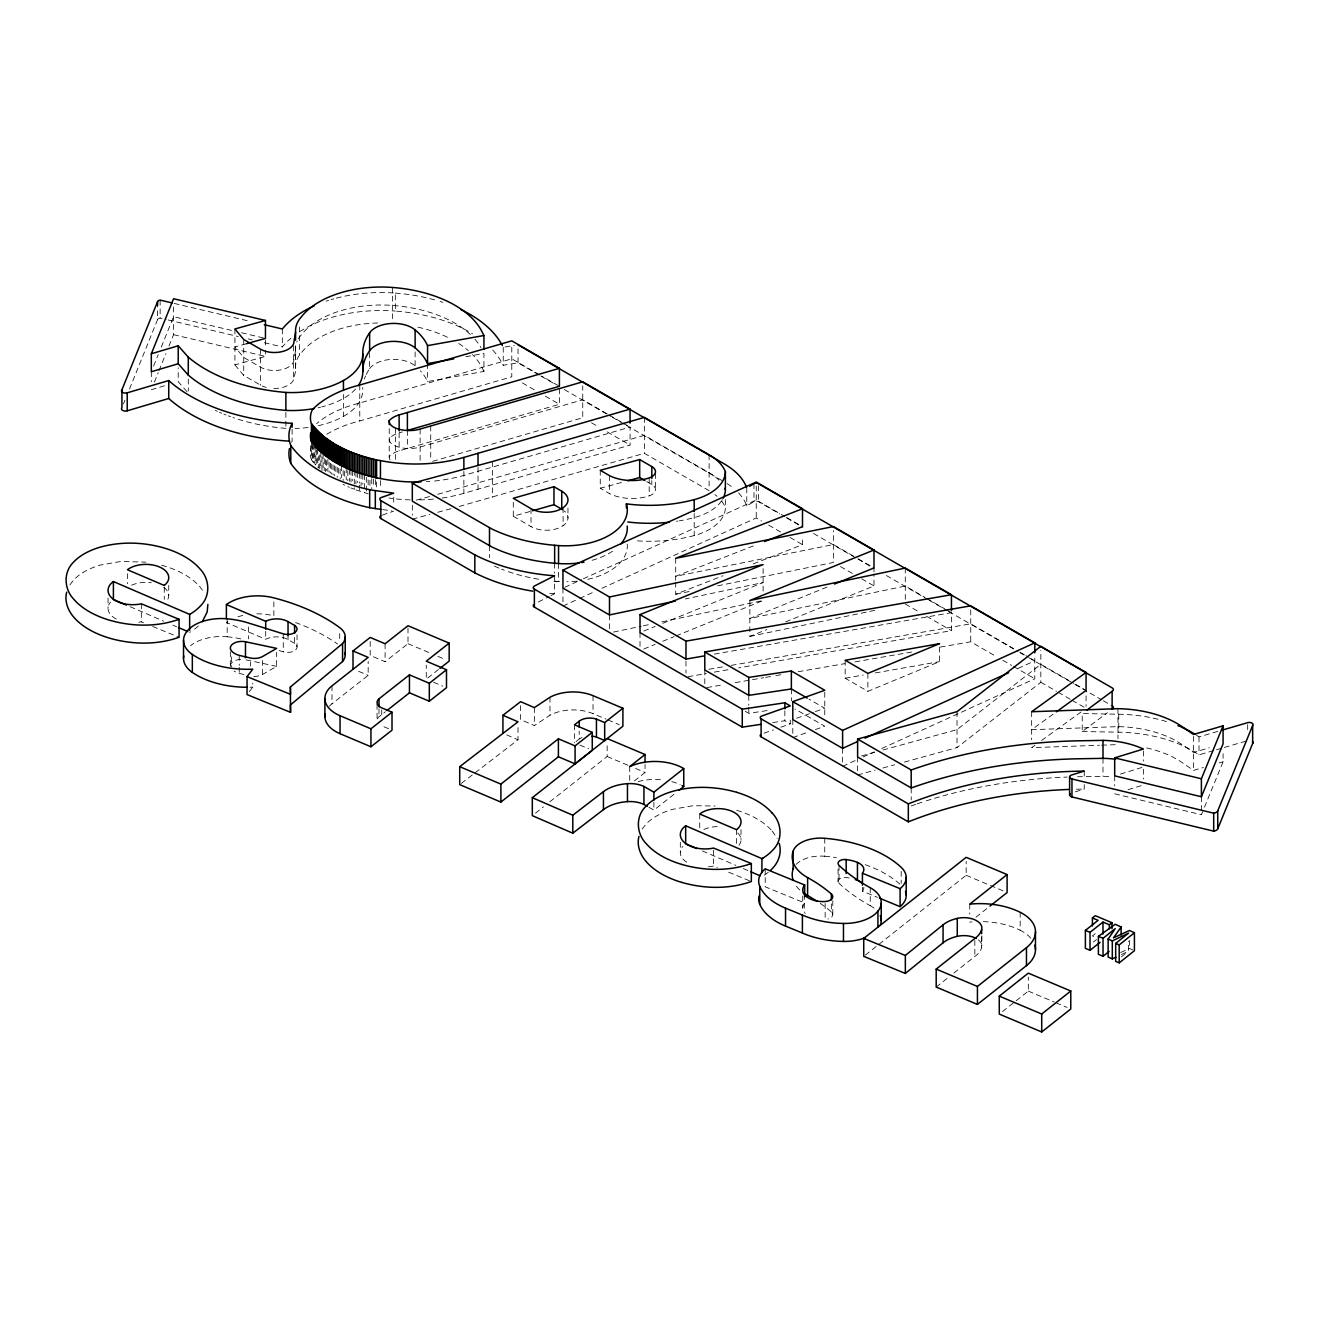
<?xml version="1.0" encoding="UTF-8"?>
<svg xmlns="http://www.w3.org/2000/svg" width="1319" height="1319" viewBox="0 0 1319 1319"><rect width="100%" height="100%" fill="white"/><g stroke="black" fill="none" stroke-linecap="round" stroke-linejoin="round"><path stroke-width="0.75" stroke-dasharray="5 3.75" d="M273.775 388.445A19.686 11.36 0 0 0 293.593 379.773L295.588 371.315L295.571 346.172M123.442 403.993L124.959 400.251M129.509 388.99L157.588 319.561L157.588 305.579M153.631 366.039L158.231 354.646M161.297 347.062L173.564 316.708L231.484 330.393M154.389 382.114L158.231 372.618M158.989 370.721L165.897 353.64M168.964 346.056L173.564 334.663L173.564 306.717M1114.687 793.791L1201.395 814.713L1203.719 809.042M1204.494 807.162L1223.076 761.755L1223.076 753.776M69.891 584.878L73.353 580.344A61.581 35.547 0 0 1 100.178 565.109L120.754 561.465L145.865 562.141M642.172 829.123L645.634 824.589A61.581 35.547 0 0 1 672.459 809.355L693.036 805.711L715.195 806.024M249.324 691.601L252.753 687.15L252.753 683.16M295.571 368.133A53.832 31.079 0 0 1 299.594 354.91L302.859 350.986A87.45 50.485 0 0 1 381.026 322.957M1121.397 956.819L1127.135 952.252M865.33 955.088L966.168 875.305L966.168 861.323M975.978 917.183L986.876 908.56M936.193 987.057L947.471 978.137M953.901 973.026L974.84 956.473A32.794 18.928 0 0 0 981.633 947.636L981.633 933.671M1095.265 933.654L1092.412 935.913L1096.204 937.512M1002.506 1011.541L1028.325 991.113L1028.325 977.132M1093.336 942.079L1096.518 939.557M535.498 813.147L543.461 806.849M549.825 801.82L607.152 756.496L607.152 742.531M634.324 780.947L645.04 772.472L645.04 764.492M648.915 807.277L653.894 810.146L675.905 792.768M370.194 641.43L370.194 655.411L385.099 661.726L408 643.688L408 625.717M329.404 706.176A37.097 21.417 0 0 1 331.992 703.818L368.166 675.344L368.166 661.363M438.485 669.524L426.268 679.153L426.268 665.172M377.053 704.395L377.053 720.355A11.442 6.595 0 0 1 378.998 716.794L385.412 711.749M576.073 741.591L579.206 739.135L579.206 731.138M904.389 762.102L957.017 747.593L1040.823 682.253L1040.823 650.3M461.337 783.404L518.021 739.778L518.021 725.813M1166.507 721.592A108.719 62.768 0 0 0 1118.759 714.222L1082.239 713.563L1082.239 731.517L1107.416 712.738M1053.09 714.222L1031.656 729.687L1117.968 726.637A87.252 50.369 0 0 1 1181.445 744.147L1193.53 752.44L1209.292 747.824M1034.953 745.284L1031.656 747.659L1099.469 745.268M1041.548 740.52L1081.118 711.947M520.626 705.665L520.626 719.63L534.36 725.582L549.974 715.244A33.7 19.455 0 0 1 593.022 713.645L606.097 719.135M253.792 676.4A11.624 6.71 0 0 0 262.629 674.438L276.644 666.359L276.644 652.377M738.591 492.96A82.405 47.583 0 0 1 746.768 505.869L753.99 501.698A3.199 1.847 0 0 1 758.392 501.616L779.727 513.948M189.639 632.362L190.645 631.785M538.35 601.992L549.166 596.501M550.963 595.578L554.574 593.748L554.639 575.216M1121.348 954.56L1128.569 951.098L1128.569 941.123M1120.622 952.532L1129.526 948.46L1132.79 949.96M564.812 587.235L581.531 579.602M583.394 578.761L756.249 499.983L784.706 516.421M562.949 606.048L577.821 599.271M579.668 598.414L594.539 591.637M601.975 588.258L756.249 517.955L761.591 521.038M1018.004 668.453L1034.805 660.803L1025.902 655.675M842.61 766.323L855.685 760.371M863.137 756.974L874.332 751.879M881.801 748.483L1034.805 678.774L1034.805 654.818M845.182 660.258L845.182 678.23L867.886 691.337L939.474 661.643L939.474 643.672M826.98 587.087L749.868 618.446L905.279 586.032L924.817 597.309M749.868 600.491L749.868 636.418L766.784 629.542M785.596 621.892L873.986 585.933L873.986 573.963M643.804 631.026L655.164 626.41M662.748 623.343L763.107 582.553L685.303 598.958M643.804 648.997L655.164 644.381M662.748 641.298L674.108 636.681M676.004 635.923L763.107 600.524L659.368 622.403M753.281 545.934L675.707 576.288L833.394 544.533L856.344 557.772M675.707 582.273L675.707 594.259L723.01 575.743M753.281 563.905L802.496 544.648L802.496 536.668M796.561 718.261L813.493 712.26M815.373 711.584L824.771 708.254L808.959 699.119M764.031 733.183L773.412 729.869M780.914 727.198L790.279 723.884L790.279 719.894M792.801 737.568L807.855 732.226M815.373 729.555L824.771 726.225L794.879 708.962M382.312 515.119L393.705 511.145M911.198 805.925L915.666 804.359M1120.425 774.072L1143.375 767.015L1143.375 779.001M1075.364 791.796L1084.251 789.075L1084.251 781.079M1128.075 789.685L1143.375 784.986M151.322 389.699L166.689 385.148M1196.498 735.227A108.719 62.768 0 0 1 1199.004 736.909L1218.476 731.204M1082.239 731.517L1118.759 732.193A108.719 62.768 0 0 1 1199.004 754.88L1214.568 750.313M1216.514 749.753L1222.367 748.038M1224.312 747.461L1247.675 740.635M1146.59 747.939A87.252 50.369 0 0 1 1181.445 762.118L1193.53 770.395L1203.39 767.526M1219.135 762.91L1223.076 761.755M326.716 434.297A99.024 57.179 0 0 1 359.774 420.959L511.788 376.789L511.788 344.836M607.268 413.935L582.751 399.772L420.118 447.042A24.138 13.932 0 0 1 395.519 446.053A14.657 8.458 0 0 1 389.237 438.584A22.291 12.877 0 0 1 399.129 432.879L402.427 431.923M390.078 459.935A14.657 8.458 0 0 1 389.237 456.555A22.291 12.877 0 0 1 399.129 450.851L559.404 404.273L559.404 386.302L541.763 376.129M432.698 461.353L582.751 417.744L582.751 385.808M442.129 498.038A107.152 61.861 0 0 0 463.876 493.339L630.053 445.064L630.053 427.092L463.876 475.384A107.152 61.861 0 0 1 433.374 481.138M459.16 506.48L644.364 453.324L709.111 490.701M513.289 502.259L513.289 516.24L530.716 511.294M246.373 343.731L234.93 346.93L243.735 357.449L260.535 367.16A19.686 11.36 0 0 0 279.776 370.062A19.686 11.36 0 0 0 293.593 361.802L295.571 350.178A53.832 31.079 0 0 1 295.703 346.221M234.93 328.959L234.93 364.901L265.449 356.394L265.449 350.392M861.505 755.935L875.156 752.176M882.939 750.033L957.017 729.638L1040.823 664.281L1073.88 683.374M857.614 774.978L875.156 770.148M882.939 768.004L894.645 764.773M416.227 500.148L429.879 496.455M437.694 494.328L644.364 435.352L709.111 472.73A60.954 35.184 0 0 1 718.954 480.165M412.319 519.175L429.879 514.41M437.694 512.3L451.362 508.606M600.26 470.289L600.26 488.261L621.941 482.375M613.483 632.081L641.413 626.179M643.408 625.767L651.388 624.085M749.868 636.418L875.387 610.235M675.707 594.259L689.672 591.44M717.618 585.817L833.394 562.488L833.394 530.551M465.805 356.74L483.925 353.492L483.925 371.447L427.554 381.554A86.032 49.677 0 0 0 420.316 370.787M714.354 654.142L951.444 612.676L951.444 630.647L738.673 667.859M688.007 676.729L706.259 673.531M714.354 672.113L730.561 669.277M845.182 678.23L863.236 675.048M875.272 672.937L939.474 661.643M708.864 669.261L723.076 666.804M731.188 665.386L970.735 623.821L1013.454 648.486M706.836 687.595L723.076 684.775M735.244 682.648L763.668 677.719M765.696 677.372L773.824 675.955M775.852 675.608L783.964 674.207M798.176 671.734L844.869 663.638M855.025 661.874L911.858 651.998M940.282 647.068L970.735 641.792L995.647 656.17M505.078 346.996L514.344 345.463M492.745 350.063A129.361 74.688 0 0 1 503.231 365.281L518.037 362.824L539.389 375.14M745.251 711.304L748.78 713.332L769.059 710.281M772.687 722.581L784.854 720.751L790.279 723.884M1101.53 745.186L1117.968 744.608M1077.475 776.759L1102.997 776.297A67.681 39.075 0 0 1 1112.082 776.825M559.536 581.597L554.639 581.201M382.675 509.596L391.875 510.882M276.644 666.359L245.482 659.731A11.442 6.611 0 0 0 244.411 659.549M174.174 303.419L250.297 321.407M241.476 332.751L265.449 338.422L265.449 348.397M157.588 319.561A3.446 1.978 0 0 1 160.143 318.077L166.161 319.495M168.156 319.973L238.277 336.543M248.285 338.901L252.292 339.857M264.311 342.693L282.348 346.963A108.966 62.9 0 0 1 290.807 338.291M173.564 334.663L265.449 356.394M243.916 674.553L239.234 673.333A16.619 9.596 0 0 1 234.024 671.074M161.709 565.274L164.479 566.049A81.316 46.94 0 0 1 199.861 586.757L203.489 591.637M355.949 489.91L368.133 493.801M294.582 637.374L294.582 643.359A9.381 5.408 0 0 1 295.093 650.333A9.381 5.408 0 0 1 283.272 651.8L278.903 650.465M351.002 487.981L354.283 489.283L354.283 471.312M862.428 887.192L862.428 891.182L877.498 897.365M138.775 622.238A24.748 14.295 0 0 0 141.331 621.793L145.09 623.343M152.641 626.426L179.071 637.275M708.418 866.781A24.748 14.295 0 0 0 713.595 866.039L717.371 867.589M728.698 872.222L749.456 880.746M607.96 719.927L619.155 724.642M966.168 875.305L988.492 884.703M990.355 885.494L1003.38 890.968M1028.325 991.113L1054.161 1001.995M1056.008 1002.77L1067.087 1007.436M408 643.688L430.456 653.202M437.941 656.367L445.426 659.533M433.621 682.269L442.821 686.16M607.152 756.496L627.992 765.284M635.577 768.482L645.04 772.472M579.849 745.07L588.719 748.829M358.702 671.338L368.166 675.344M388.577 728.715L381.719 725.813A11.442 6.595 0 0 1 381.142 725.549M294.582 643.359L288.037 639.6A16.224 9.365 0 0 0 265.696 639.27L226.39 622.519A39.85 23.017 0 0 1 227.808 621.546M702.417 850.953L735.887 865.379M743.322 868.594L748.895 871.002M130.136 606.707L163.605 621.134M172.904 625.14L176.631 626.756M347.804 486.629L349.387 487.321M506.694 734.881L518.021 739.778M343.154 484.469L344.671 485.211M540.015 375.107L511.788 358.817L359.774 402.987A99.024 57.179 0 0 0 316.593 423.646M609.032 414.957L621.298 422.031M623.046 423.053L630.053 427.092M786.487 517.444L802.496 526.677M858.108 558.794L873.986 567.961L873.986 571.951M926.581 598.331L944.338 608.587M946.119 609.609L951.444 612.676M1020.56 652.592L1024.121 654.636M1075.628 684.38L1086.065 690.398L1086.065 706.374M541.169 376.179L555.398 384.39M564.285 389.517L610.532 416.227M612.313 417.249L624.761 424.438M626.541 425.46L724.378 481.946M786.849 518.054L802.842 527.287M813.51 533.453L856.196 558.085M857.96 559.108L873.969 568.357M886.417 575.546L927.306 599.156M929.087 600.178L946.877 610.45M948.658 611.472L1018.004 651.504M1019.785 652.526L1026.891 656.631M1028.672 657.67L1073.122 683.324M1074.903 684.363L1101.563 699.762M1103.343 700.785L1112.247 705.912M522.373 382.889L536.487 391.034M545.291 396.129L559.404 404.273M591.506 422.805L598.513 426.845M607.268 431.907L630.053 445.064M768.697 525.143L781.145 532.332M790.048 537.46L802.496 544.648M840.45 566.576L852.816 573.699M861.637 578.794L873.986 585.933M905.279 604.003L919.491 612.197M926.581 616.303L951.444 630.647M1002.77 660.275L1011.673 665.419M1013.454 666.441L1034.805 678.774M1040.823 682.253L1056.486 691.288M1058.217 692.294L1070.401 699.334M1072.133 700.34L1084.317 707.363M646.623 481.55L651.817 484.551A12.465 7.189 0 0 1 649.195 495.878A34.393 19.851 0 0 1 609.609 493.652L600.26 488.261M234.93 364.901L243.735 375.42L260.535 385.132A19.686 11.36 0 0 0 266.207 387.407M513.289 516.24L531.013 526.644A21.813 12.596 0 0 0 563.098 525.671A21.252 12.267 0 0 0 564.252 510.915M317.731 466.942L318.736 467.932L318.736 455.945M187.034 391.644L178.213 381.735L178.213 367.754M311.416 441.733L311.465 459.77L313.971 462.887L313.971 446.927M772.143 831.003L777.188 838.406M483.925 371.447L481.765 367.111A107.845 62.257 0 0 0 472.482 354.564M311.399 459.671L311.235 459.177A53.354 30.799 0 0 1 311.713 447.092M1247.675 724.659L1247.675 732.639M1201.395 796.758L1201.395 814.713M1199.004 736.909L1199.004 754.88M1193.53 736.464L1193.53 770.395M1143.375 751.039L1143.375 761.03M1129.526 940.463L1129.526 948.46M1118.759 714.222L1118.759 732.193M1117.968 708.682L1117.968 738.624M1114.687 775.836L1114.687 785.811M1102.997 758.343L1102.997 776.297M1084.251 771.104L1084.251 779.084M1031.656 711.732L1031.656 739.679M1020.181 912.286L1020.181 930.258A44.549 25.72 0 0 1 1030.799 938.188M981.864 935.847L981.864 945.822M974.84 940.496L974.84 956.473M970.735 609.84L970.735 641.792M969.745 904.142L969.745 914.116M957.017 711.666L957.017 747.593M911.198 787.954L911.198 799.924M905.279 568.06L905.279 600.013M901.19 871.331L901.19 883.318M870.243 887.72L870.243 905.675A35.432 20.461 0 0 1 875.025 908.906M867.886 673.382L867.886 691.337M857.614 757.007L857.614 770.988M842.61 748.351L842.61 764.328M839.032 865.363L839.032 883.334A189.59 109.461 0 0 0 870.243 905.675M838.06 869.205L838.06 881.174M832.784 900.712L832.784 914.694M831.349 903.927L831.349 911.907A8.475 4.897 0 0 1 827.936 919.046M825.15 903.531L825.15 917.496M824.771 692.277L824.771 716.233M824.738 838.274L824.738 856.245A27.996 16.174 0 0 0 796.165 864.341M804.31 894.414L804.31 912.385M802.727 896.079L802.727 908.066M792.801 719.597L792.801 733.578M791.367 688.963L791.367 700.95M784.854 710.76L784.854 720.751M765.218 868.825L765.218 886.797L804.672 902.987A19.703 11.376 0 0 0 803.815 911.627M763.107 568.588L763.107 592.544M758.392 485.656L758.392 501.616M756.249 486.019L756.249 517.955M753.99 483.727L753.99 501.698M748.78 695.36L748.78 705.335M748.78 707.347L748.78 713.332M746.768 487.898L746.768 505.869M741.014 829.585L741.014 839.56M736.546 829.684L736.546 843.665M725.384 499.588L725.384 507.568A53.865 31.095 0 0 1 694.206 535.563A106.081 61.251 0 0 1 636.352 540.79M713.595 850.063L713.595 866.039M709.111 454.775L709.111 488.706M704.791 669.97L704.791 683.951M699.729 813.988L699.729 829.964M694.206 513.602L694.206 535.563M685.979 661.116L685.979 673.086M680.324 842.313L680.324 852.305M675.707 558.316L675.707 580.278M655.461 473.521L655.461 489.497M653.894 802.166L653.894 810.146M651.817 480.561L651.817 484.551M649.195 477.923L649.195 495.878M644.364 417.381L644.364 453.324M640.012 632.576L640.012 646.541M629.724 766.619L629.724 780.584M609.609 475.681L609.609 493.652M609.493 614.951L609.493 628.916M593.022 695.674L593.022 713.645M574.523 724.84L574.523 742.811M567.961 508.046L567.961 518.037M563.098 507.7L563.098 525.671M562.949 588.076L562.949 602.058M558.547 563.559L558.547 581.531L554.161 581.168A127.02 73.336 0 0 1 551.045 580.871M554.639 563.246L554.639 573.221M549.974 697.273L549.974 715.244M534.36 707.611L534.36 725.582M531.013 508.672L531.013 526.644M518.037 348.843L518.037 362.824M503.231 347.309L503.231 365.281M492.35 461.568L492.35 497.494M489.497 545.769L489.497 557.739M478.022 467.272L478.022 489.234M463.876 471.378L463.876 493.339M430.719 425.988L430.719 459.919M427.554 363.599L427.554 381.554M420.118 429.071L420.118 461.007M415.122 351.86L415.122 365.841A86.032 49.677 0 0 1 415.485 366.138M412.319 505.193L412.319 515.185M407.39 430.472L407.39 448.444M399.129 432.879L399.129 450.851M395.519 428.081L395.519 460.018M336.361 298.127A108.966 62.9 0 0 1 395.321 293.098L395.321 311.07A129.361 74.688 0 0 1 472.548 333.822M393.705 497.164L393.705 505.161M392.534 287.46L392.534 321.391M389.237 428.609L389.204 457.099M385.099 643.754L385.099 661.726M381.719 709.836L381.719 715.821M380.449 480.528L380.449 488.525M378.998 708.814L378.998 716.794M376.591 481.93L376.591 487.931M375.42 479.671L375.42 487.667M373.574 479.242L373.574 487.222M371.744 478.797L371.744 488.772M369.93 480.314L369.93 486.315M369.633 352.75L369.633 368.71A93.962 54.244 0 0 0 365.94 375.074M368.133 479.836L368.133 485.821M366.336 477.33L366.336 493.306M364.572 474.807L364.572 492.778M362.807 474.279L362.807 484.254M361.076 473.719L361.076 485.689M359.774 385.016L359.774 420.959M359.345 473.142L359.345 483.117M359.345 485.112L359.345 491.113M357.647 472.548L357.647 482.54M355.949 471.938L355.949 483.925M352.635 470.685L352.635 480.66M351.002 470.026L351.002 481.996M349.387 469.35L349.387 481.32M347.804 470.652L347.804 480.644M346.221 467.948L346.221 479.935M344.671 471.229L344.671 479.209M343.451 394.463L343.451 416.425A74.161 42.818 0 0 1 318.126 425.724M343.154 470.487L343.154 480.479M341.637 465.755L341.637 477.725M340.154 468.97L340.154 478.962M339.708 633.615L339.708 641.595M338.686 468.196L338.686 476.192M337.252 467.404L337.252 477.396M335.834 466.596L335.834 474.576M334.449 465.772L334.449 475.763M333.08 464.947L333.08 474.922M331.992 685.847L331.992 703.818M331.745 464.09L331.745 474.082M330.426 463.233L330.426 473.208M329.14 462.359L329.14 472.334M327.87 459.474L327.87 471.46M326.634 460.578L326.634 470.553M325.43 459.655L325.43 471.641M324.243 458.732L324.243 470.718M323.089 453.818L323.089 469.778M321.951 456.852L321.951 470.834M320.847 451.906L320.847 467.882M319.775 454.94L319.775 468.904M317.731 448.971L317.731 464.947M316.741 449.977L316.741 465.937M315.785 446.976L315.785 464.931L314.862 463.925L314.862 445.954M313.098 443.893L313.098 461.864M312.273 444.849L312.273 460.826M310.427 445.888L310.427 453.868M299.594 326.964L299.594 354.91M297.039 634.818L297.039 646.805M295.637 345.891L295.637 370.095M293.593 345.825L293.593 379.773M292.109 429.302L292.109 441.288A74.87 43.23 0 0 0 291.598 442.31M288.037 635.593L288.037 639.6M285.877 412.402L285.877 428.378A74.161 42.818 0 0 0 287.196 428.428M283.272 633.845L283.272 651.8M282.348 328.992L282.348 346.963M273.857 601.86L273.857 615.841A173.416 100.129 0 0 1 277.056 616.682M265.696 631.273L265.696 639.27M262.629 660.473L262.629 674.438M260.535 349.189L260.535 385.132M250.626 662.072L250.626 666.062M248.417 626.97L248.417 638.957M243.735 339.494L243.735 375.42M239.234 655.362L239.234 665.353M239.234 667.348L239.234 673.333M231.452 656.862L231.452 666.853M230.33 651.734L230.33 665.699M227.165 618.809L227.165 636.78A37.855 21.862 0 0 0 190.447 645.782M188.287 379.097L188.287 391.067M168.733 585.323L168.733 595.314M164.265 587.433L164.265 599.42M160.143 300.105L160.143 318.077M151.322 371.727L151.322 381.719M141.331 603.822L141.331 621.793M127.448 573.732L127.448 583.723M108.043 598.068L108.043 608.059M299.611 331.728A108.966 62.9 0 0 1 395.321 311.07M727.115 483.611A82.405 47.583 0 0 1 733.908 488.558M1076.436 789.207A319.874 184.676 0 0 1 1084.251 789.075M554.574 593.748A148.536 85.768 0 0 1 547.253 593.105M285.877 428.378A141.644 81.778 0 0 1 232.886 417.529M230.594 416.705A141.644 81.778 0 0 1 228.319 415.864M226.077 415.007A141.644 81.778 0 0 1 223.867 414.117M221.674 413.21A141.644 81.778 0 0 1 219.531 412.27M217.404 411.314A141.644 81.778 0 0 1 215.31 410.324M308.085 427.471A74.161 42.818 0 0 1 295.077 428.477M343.451 416.425A63.559 36.701 0 0 0 362.758 389.682A93.962 54.244 0 0 1 362.791 387.456M364.39 378.998A93.962 54.244 0 0 1 365.544 375.948M369.633 368.71A26.001 15.004 0 0 1 390.886 359.444A26.001 15.004 0 0 1 415.122 365.841M417.958 327.178A107.845 62.257 0 0 1 449.317 338.159M458.682 343.484A107.845 62.257 0 0 1 468.36 350.673M433.374 499.11A107.152 61.861 0 0 1 417.365 499.934M410.209 499.868A107.152 61.861 0 0 1 401.306 499.39L399.525 499.241A107.152 61.861 0 0 1 389.023 498.005M714.914 494.576A60.954 35.184 0 0 1 717.025 496.323M721.625 501.154A60.954 35.184 0 0 1 725.401 507.568M538.696 579.222A127.02 73.336 0 0 1 506.892 571.16M504.221 570.187A127.02 73.336 0 0 1 501.583 569.165M498.994 568.11A127.02 73.336 0 0 1 493.949 565.9M627.217 544.055A61.927 35.761 0 0 1 586.361 579.635M576.799 581.135A61.927 35.761 0 0 1 566.956 581.745M917.167 803.832A341.39 197.108 0 0 1 924.405 801.441M926.218 800.864A341.39 197.108 0 0 1 1067.186 777.072M163.754 587.318A22.885 13.206 0 0 1 165.881 601.959M131.587 585.224A22.885 13.206 0 0 1 151.372 582.734M116.319 619.04A24.748 14.295 0 0 1 110.549 602.107M198.394 625.964A61.663 35.597 0 0 1 193.464 629.954M237.997 616.797A39.85 23.017 0 0 1 243.949 615.215M256.826 613.83A39.85 23.017 0 0 1 273.857 615.841M295.555 622.552A173.416 100.129 0 0 1 337.516 644.002M252.753 687.15A71.82 41.466 0 0 1 249.918 687.232M227.165 636.78A64.664 37.344 0 0 1 244.213 639.731M230.33 666.359A11.442 6.611 0 0 1 241.064 659.385M579.701 738.755A13.141 7.584 0 0 1 582.042 737.486M638.116 781.573A39.966 23.066 0 0 1 662.319 779.842M671.734 781.59A39.966 23.066 0 0 1 680.109 784.624M737.733 832.981A22.885 13.206 0 0 1 738.162 846.204M703.868 829.47A22.885 13.206 0 0 1 720.702 826.683M768.317 872.271A61.663 35.597 0 0 1 762.926 876.047M736.744 810.311A81.316 46.94 0 0 1 772.126 831.003M686.688 862.197A24.748 14.295 0 0 1 682.83 846.353M805.266 913.506A20.461 11.805 0 0 1 804.771 912.946M820.237 903.367A171.75 99.156 0 0 1 831.349 911.907M799.759 889.962A50.188 28.969 0 0 1 794.549 883.417M824.738 856.245A108.768 62.801 0 0 1 836.312 857.614M865.198 864.687A108.768 62.801 0 0 1 901.19 885.313M863.846 887.258A15.07 8.705 0 0 1 862.428 891.182M849.156 877.992A30.898 17.839 0 0 0 846.171 877.531A6.71 3.875 0 0 0 839.296 879.081A6.71 3.875 0 0 0 839.032 883.334M978.401 939.87A17.971 10.371 0 0 1 981.633 947.636M969.745 922.096A61.037 35.234 0 0 1 971.988 921.899M983.232 921.635A61.037 35.234 0 0 1 1020.181 930.258M395.321 293.098A129.361 74.688 0 0 1 437.331 300.633M440.134 301.474A129.361 74.688 0 0 1 442.887 302.364M326.156 301.177A108.966 62.9 0 0 1 328.645 300.353M331.184 299.578A108.966 62.9 0 0 1 333.756 298.836M296.808 342.05A53.832 31.079 0 0 1 297.138 341.225M298.391 338.802A53.832 31.079 0 0 1 299.594 336.955L302.859 333.015A87.45 50.485 0 0 1 392.534 305.414A107.845 62.257 0 0 1 471.163 335.273M474.955 339.28A107.845 62.257 0 0 1 480.957 347.705M355.586 389.039A63.559 36.701 0 0 1 343.451 398.453A74.161 42.818 0 0 1 321.787 406.895M320.566 407.192A74.161 42.818 0 0 1 318.126 407.752M429.846 481.435A107.152 61.861 0 0 1 426.284 481.682M722.367 499.654A53.865 31.095 0 0 1 721.938 500.346M721.477 501.022A53.865 31.095 0 0 1 694.206 517.609A106.081 61.251 0 0 1 679.318 520.84M677.933 521.071A106.081 61.251 0 0 1 676.532 521.285M612.544 551.21A61.927 35.761 0 0 1 588.67 561.152"/><path stroke-width="1.5" d="M66.708 592.149C64.252 601.167 67.994 610.664 73.996 617.424A81.316 46.94 0 0 0 109.395 638.116C131.966 644.645 156.763 645.172 179.071 637.275L179.071 619.303L141.331 603.822A24.748 14.295 0 0 1 112.742 598.777A24.748 14.295 0 0 1 113.401 581.531L189.639 614.39L190.645 613.83A61.663 35.597 0 0 0 200.504 605.866C210.826 595.891 209.688 578.678 199.861 568.786A81.316 46.94 0 0 0 164.479 548.094C143.672 542.027 121.117 541.285 100.195 547.154A61.581 35.547 0 0 0 73.353 562.372C63.048 572.38 64.169 589.56 73.996 599.453A81.316 46.94 0 0 0 109.395 620.161C131.966 626.673 156.763 627.201 179.071 619.303M638.973 836.394C636.516 845.413 640.259 854.91 646.261 861.67A81.316 46.94 0 0 0 681.659 882.378M289.026 441.107A163.177 94.21 0 0 1 168.733 398.503L127.218 410.803A3.924 2.275 0 0 1 122.651 410.39A3.924 2.275 0 0 1 121.925 407.752L121.925 389.781L157.588 301.589A3.446 1.978 0 0 1 160.143 300.105L172.162 302.941M314.417 408.511A74.161 42.818 0 0 1 285.877 410.407A141.644 81.778 0 0 1 188.287 375.107L178.213 363.764L151.322 371.727L151.322 353.772L173.564 298.737L265.449 320.451L265.449 338.422L246.373 343.731M857.614 739.052L911.198 769.983L917.167 767.905A341.39 197.108 0 0 1 1075.513 740.866L1102.997 740.371A67.681 39.075 0 0 1 1143.375 749.044L1114.687 757.864L1114.687 775.836L1201.395 796.758L1201.395 778.787L1223.076 725.813L1193.53 734.469L1181.445 726.192A87.252 50.369 0 0 0 1117.968 708.682L1031.656 711.732L1086.065 672.443L1040.823 646.31L957.017 711.666L857.614 739.052L857.614 757.007L911.198 787.954L917.167 785.877A341.39 197.108 0 0 1 1075.513 758.837L1102.997 758.343A67.681 39.075 0 0 1 1115.66 759.266M1201.395 796.758L1223.076 743.784L1223.076 725.813M1070.385 793.56A3.858 2.226 0 0 0 1071.968 796.956L1213.694 831.151A5.441 3.149 0 0 0 1217.734 828.81L1217.734 810.855L1252.654 725.532A3.71 2.143 0 0 0 1251.962 723.059A3.71 2.143 0 0 0 1247.675 722.664L1222.367 730.067M1217.734 828.81L1252.654 743.504L1252.654 725.532M1115.923 957.165L1112.313 958.897L1108.125 957.033L1108.125 939.062L1115.214 928.658L1103.03 938.304L1103.03 956.275L1098.397 954.329L1098.397 936.358L1115.247 924.256L1121.134 926.993L1121.134 934.973M202.368 621.612L207.165 612.032L207.874 604.399M1121.134 926.993L1113.5 937.809L1129.526 930.489L1134.422 932.764L1134.422 950.719L1119.204 962.87L1115.676 961.403L1115.676 943.431L1128.569 933.127L1112.313 940.925L1108.125 939.062M226.39 604.547A39.85 23.017 0 0 1 273.857 597.87A173.416 100.129 0 0 1 339.708 627.63A26.1 15.07 0 0 1 342.561 643.557L290.394 686.985L290.526 712.326L247.049 694.569L247.049 676.614L252.753 669.178A71.82 41.466 0 0 1 192.343 654.438A37.855 21.862 0 0 1 188.403 629.674A37.855 21.862 0 0 1 227.165 618.809A64.664 37.344 0 0 1 248.417 622.98L283.272 633.845A9.381 5.408 0 0 0 295.093 632.362A9.381 5.408 0 0 0 294.582 625.404L288.037 621.628A16.224 9.365 0 0 0 265.696 621.298L226.39 604.547L226.39 618.529M344.951 652.625A26.1 15.07 0 0 1 342.561 661.511L290.394 704.956L290.526 712.326M989.992 906.087L1007.106 892.551L1007.106 874.579L966.168 857.334L863.731 938.386L863.731 956.357L905.345 973.438L905.345 955.467L943.069 924.817A31.837 18.384 0 0 1 957.264 918.387A17.971 10.371 0 0 1 975.137 919.937A17.971 10.371 0 0 1 981.633 929.681L981.633 933.671M905.345 973.438L943.069 942.788A31.837 18.384 0 0 1 957.264 936.342A17.971 10.371 0 0 1 976.324 938.501M1119.204 962.87L1119.204 944.899L1134.422 932.764M1007.106 874.579L969.745 904.142A61.037 35.234 0 0 1 1020.181 912.286A44.549 25.72 0 0 1 1035.481 931.725L1035.481 949.68A46.94 27.105 0 0 1 1026.462 965.623L977.428 1004.418L936.193 987.057L936.193 969.086L974.84 938.501A32.794 18.928 0 0 0 981.633 929.681M977.428 1004.418L977.428 986.464L1026.462 947.652A46.94 27.105 0 0 0 1035.481 931.725M1092.412 925.922L1092.412 917.942L1095.265 915.683L1111.983 922.723L1111.983 928.708M999.274 996.125L1028.325 973.142L1070.781 991.014L1070.781 1008.986L1041.713 1031.969L999.274 1014.097L999.274 996.125L1041.713 1014.014L1070.781 991.014M1100.095 942.327L1090.022 950.307L1085.389 948.361L1085.389 930.39L1098.1 920.332L1092.412 917.942M1090.022 950.307L1090.022 932.335L1102.981 922.08L1109.378 924.767L1111.983 922.723M1103.03 956.275L1109.131 951.444M647.266 806.321L643.936 804.409A21.945 12.679 0 0 0 627.465 801.622A35.217 20.329 0 0 0 603.442 809.619L572.792 833.196L532.315 815.653L532.315 797.698L607.152 738.525L645.04 754.517L645.04 762.497M645.04 754.517L629.724 766.619A39.966 23.066 0 0 1 683.753 768.581L683.753 786.553L679.038 790.279M653.894 800.171L653.894 792.191L683.753 768.581M353.014 668.931L353.014 650.959L370.194 637.44L385.099 643.754L408 625.717L449.169 643.144L449.169 661.116L440.018 668.337M449.169 643.144L426.268 661.182L446.498 669.739L446.498 687.71L429.318 701.23L409.451 692.821L387.011 710.496M378.998 706.819L378.998 698.823L409.451 674.85L429.318 683.275L446.498 669.739M325.101 714.14A37.097 21.417 0 0 0 340.055 733.694L370.936 746.768L370.936 728.797L392.007 712.194L381.719 707.841A11.442 6.595 0 0 1 378.998 698.823M370.936 746.768L392.007 730.165L392.007 712.194M502.935 715.277L520.626 701.659L534.36 707.611L549.974 697.273A33.7 19.455 0 0 1 593.022 695.674L622.898 708.254L604.679 722.581L596.452 719.102A13.141 7.584 0 0 0 579.206 721.163L574.523 724.84L592.264 732.358L592.264 750.33L575.084 763.849L558.399 756.793L500.89 802.067L459.721 784.64L459.721 766.669L518.021 721.823L502.935 715.277L502.935 733.249M500.89 802.067L500.89 784.113L558.399 738.821L575.084 745.878L592.264 732.358M591.934 736.134A13.141 7.584 0 0 1 596.452 737.074L604.679 740.553L622.898 726.208L622.898 708.254M572.792 833.196L572.792 815.224L603.442 791.647A35.217 20.329 0 0 1 627.465 783.667A21.945 12.679 0 0 1 643.936 786.437L653.894 792.191M1086.955 710.034L1112.131 691.255A3.973 2.292 0 0 0 1112.247 687.941L758.392 483.661A3.199 1.847 0 0 0 754.633 483.446M1056.387 711.831L1086.065 690.398L1086.065 672.443M749.654 486.233L753.99 483.727M681.659 882.378C704.247 888.874 729.028 889.418 751.335 881.521L751.335 863.549L713.595 848.068A24.748 14.295 0 0 1 685.006 843.022A24.748 14.295 0 0 1 685.666 825.776L761.92 858.636L762.926 858.075M675.328 601.068L609.493 614.951L562.949 588.076L562.949 570.105L756.249 482.029L802.496 508.722L802.496 526.677L764.641 541.499M857.548 741.558L842.61 748.351L792.801 719.597L792.801 701.626L842.61 730.396L1034.805 642.848L1034.805 652.823M865 738.162L1008.672 672.706M834.498 584.037L873.986 567.961L873.986 549.99L749.868 600.491L905.279 568.06L951.444 594.721L951.444 610.681M704.231 655.922L685.979 659.104L640.012 632.576L640.012 614.605L763.107 564.598L609.493 596.979L562.949 570.105M802.496 508.722L675.707 558.316L833.394 526.561L873.986 549.99M751.335 863.549C729.028 871.463 704.247 870.903 681.659 864.423M792.801 701.626L824.771 690.282L791.367 670.992L748.78 677.389L704.791 651.998L704.791 669.97L748.78 695.36L791.367 688.963L807.195 698.097M151.322 353.772L178.213 345.792L188.287 357.136A141.644 81.778 0 0 0 285.877 392.435A74.161 42.818 0 0 0 343.451 380.499A63.559 36.701 0 0 0 362.758 353.756A93.962 54.244 0 0 1 369.633 332.784A26.001 15.004 0 0 1 390.886 323.501A26.001 15.004 0 0 1 415.122 329.898A86.032 49.677 0 0 1 427.554 345.627L427.554 363.599L453.736 358.9M121.925 389.781A3.924 2.275 0 0 0 122.651 392.419A3.924 2.275 0 0 0 127.218 392.831L168.733 380.548A163.177 94.21 0 0 0 292.109 423.317L292.109 427.307M389.237 424.619L389.237 420.629A22.291 12.877 0 0 1 399.129 414.908L559.404 368.331L559.404 386.302L407.39 430.472L407.39 412.517M559.404 368.331L511.788 340.846L359.774 385.016A99.024 57.179 0 0 0 312.339 409.681A53.354 30.799 0 0 0 311.235 423.234C326.617 444.124 352.437 454.396 376.97 460.034A89.379 51.606 0 0 0 380.449 460.578A107.152 61.861 0 0 0 399.525 463.299L401.306 463.447A107.152 61.861 0 0 0 463.876 457.413L630.053 409.121L630.053 423.102M553.964 486.711L513.289 498.269L531.013 508.672A21.813 12.596 0 0 0 563.098 507.7A21.252 12.267 0 0 0 561.746 491.212L553.964 486.711L553.964 504.682L561.746 509.183A21.252 12.267 0 0 1 562.636 509.728M532.662 510.733L553.964 504.682M265.449 320.451L234.93 328.959L243.735 339.494L260.535 349.189A19.686 11.36 0 0 0 279.776 352.091A19.686 11.36 0 0 0 293.593 343.83L295.571 332.207A53.832 31.079 0 0 1 299.594 318.984L302.859 315.06A87.45 50.485 0 0 1 392.534 287.46A107.845 62.257 0 0 1 481.748 331.184L483.925 335.521L483.925 349.502M579.222 562.883A61.927 35.761 0 0 1 559.536 563.625L554.161 563.197A127.02 73.336 0 0 1 491.509 546.775L412.319 501.204L412.319 483.232L492.35 461.568L644.364 417.381L709.111 454.775A60.954 35.184 0 0 1 725.401 471.641L725.384 489.613A53.865 31.095 0 0 1 723.158 498.269M639.682 459.573L600.26 470.289L609.609 475.681A34.393 19.851 0 0 0 649.195 477.923A12.465 7.189 0 0 0 651.817 466.58L639.682 459.573L639.682 477.544L644.876 480.545M627.86 480.759L639.682 477.544M427.554 345.627L483.925 335.521M640.012 614.605L685.979 641.149L951.444 594.721M704.791 651.998L970.735 605.85L1034.805 642.848M292.109 423.317A74.87 43.23 0 0 0 290.79 445.459A138 79.668 0 0 0 369.666 489.712A109.559 63.246 0 0 0 375.321 490.602L393.705 493.174L382.312 497.148A3.611 2.077 0 0 0 380.845 500.61L474.824 554.87A148.536 85.768 0 0 0 554.574 575.776L534.756 585.85A3.809 2.193 0 0 0 534.376 589.148L742.267 709.177L784.854 702.78L790.279 705.912L762.168 715.887A3.166 1.83 0 0 0 761.112 718.871L761.112 736.843L908.329 821.836A319.874 184.676 0 0 1 1068.637 789.454M533.486 604.811A3.809 2.193 0 0 0 534.376 607.119L742.267 727.148L760.519 724.395M412.319 483.232L491.509 528.804A127.02 73.336 0 0 0 554.161 545.242L559.536 545.654A61.927 35.761 0 0 0 626.377 503.858A106.081 61.251 0 0 0 694.206 499.637A53.865 31.095 0 0 0 725.384 471.641M289.455 448.575A74.87 43.23 0 0 0 290.79 463.431A138 79.668 0 0 0 369.666 507.683A109.559 63.246 0 0 0 375.321 508.573L380.828 509.348M310.674 432.863A53.354 30.799 0 0 0 311.235 441.206C326.601 462.079 352.437 472.367 376.97 478.006A89.379 51.606 0 0 0 380.449 478.533A107.152 61.861 0 0 0 399.525 481.27L401.306 481.419A107.152 61.861 0 0 0 420.942 481.913M245.482 641.759L276.644 648.387L262.629 656.483A11.624 6.71 0 0 1 250.626 658.066L239.234 655.362A16.619 9.596 0 0 1 231.452 650.877A11.442 6.611 0 0 1 233.216 643.623A11.442 6.611 0 0 1 245.482 641.759L245.482 657.736M264.311 324.721L282.348 328.992A108.966 62.9 0 0 1 314.252 305.827M1114.687 757.864L1201.395 778.787M761.112 718.871L908.329 803.865A319.874 184.676 0 0 1 1084.251 771.104L1071.819 774.929A3.858 2.226 0 0 0 1069.61 776.99A3.858 2.226 0 0 0 1071.968 778.985L1213.694 813.18A5.441 3.149 0 0 0 1217.734 810.855M736.76 792.323C715.953 786.289 693.398 785.514 672.459 791.4A61.581 35.547 0 0 0 645.618 806.618C635.313 816.626 636.434 833.806 646.261 843.698A81.316 46.94 0 0 0 681.659 864.407M247.049 676.614L290.526 694.355L290.394 686.985M877.926 927.158L877.926 911.182A35.432 20.461 0 0 0 870.243 887.72A189.59 109.461 0 0 1 839.032 865.363A6.71 3.875 0 0 1 839.296 861.109A6.71 3.875 0 0 1 846.171 859.559A30.898 17.839 0 0 1 857.449 862.412A15.07 8.705 0 0 1 862.428 873.227L900.102 888.676L900.102 906.648L879.377 898.14M804.672 897.002L804.672 885.016L765.218 868.825A37.591 21.698 0 0 0 759.76 886.302L759.76 904.273A65.884 38.037 0 0 0 785.53 926.103L802.397 933.028A71.078 41.037 0 0 0 843.468 941.42A36.85 21.285 0 0 0 865.379 937.694M863.731 938.386L905.345 955.467M759.76 886.302A65.884 38.037 0 0 0 785.53 908.148L802.397 915.056A71.078 41.037 0 0 0 843.468 923.448A36.85 21.285 0 0 0 877.926 911.182M1115.676 943.431L1119.204 944.899M1085.389 930.39L1090.022 932.335M1098.397 936.358L1103.03 938.304M936.193 969.086L977.428 986.464M353.014 650.959L368.166 657.373L331.992 685.847A37.097 21.417 0 0 0 340.055 715.722L340.055 733.694M340.055 715.722L370.936 728.797M459.721 766.669L500.89 784.113M696.828 848.546L685.666 843.731L685.666 825.776M750.758 871.793L760.057 875.8M126.41 605.108L113.401 599.486L113.401 581.531M178.494 627.547L187.793 631.554M532.315 797.698L572.792 815.224M630.053 409.121L582.751 381.818L420.118 429.071A24.138 13.932 0 0 1 395.519 428.081A14.657 8.458 0 0 1 389.237 420.629M518.037 344.853L724.378 463.975A82.405 47.583 0 0 1 746.554 487.338M380.564 515.811A3.611 2.077 0 0 0 380.845 518.565L474.824 572.842A148.536 85.768 0 0 0 532.81 591.176M772.143 813.032C781.969 822.941 783.107 840.137 772.786 850.112A61.663 35.597 0 0 1 762.926 858.075M311.416 423.762L311.465 441.799M779.216 843.5C781.887 852.123 778.886 861.653 772.786 868.083A61.663 35.597 0 0 1 770.675 870.227M1213.694 813.18L1213.694 831.151M1112.313 940.925L1112.313 958.897M1112.131 691.255L1112.131 709.21M1109.378 924.767L1109.378 928.774M1102.997 740.371L1102.997 758.343M1102.981 922.08L1102.981 934.05M1071.968 778.985L1071.968 796.956M1069.61 776.99L1069.61 794.945M1041.713 1014.014L1041.713 1031.969M1026.462 947.652L1026.462 965.623M957.264 918.387L957.264 936.342M943.069 924.817L943.069 942.788M911.198 769.983L911.198 787.954M908.329 803.865L908.329 821.836M906.202 877.168L906.202 895.123M881.24 902.954L881.24 920.926M862.428 873.227L862.428 885.197M857.449 862.412L857.449 880.383A30.898 17.839 0 0 0 855.289 879.575M846.171 859.559L846.171 873.541M843.468 923.448L843.468 941.42M842.61 730.396L842.61 748.351M900.102 888.676A33.552 19.373 0 0 0 901.19 867.341A108.768 62.801 0 0 0 824.738 838.274A27.996 16.174 0 0 0 793.115 851.184A50.188 28.969 0 0 0 807.607 877.58A171.75 99.156 0 0 1 831.349 893.952L831.349 899.937M807.607 877.58L807.607 895.552A171.75 99.156 0 0 1 817.219 901.339M802.397 915.056L802.397 933.028M793.115 851.184L793.115 869.155A50.188 28.969 0 0 0 793.032 879.921M791.367 670.992L791.367 688.963M785.53 908.148L785.53 926.103M784.854 702.78L784.854 708.765M761.92 858.636L761.92 872.617M748.78 677.389L748.78 695.36M742.267 709.177L742.267 727.148M694.206 499.637L694.206 511.607M685.979 641.149L685.979 659.104M651.817 466.58L651.817 478.566M643.936 786.437L643.936 804.409M627.465 783.667L627.465 801.622M626.377 503.858L626.377 507.848M609.493 596.979L609.493 614.951M604.679 722.581L604.679 740.553M603.442 791.647L603.442 809.619M596.452 719.102L596.452 737.074M579.206 721.163L579.206 727.148M575.084 745.878L575.084 763.849M561.746 491.212L561.746 509.183M558.547 545.588L558.547 563.559M558.399 738.821L558.399 756.793M554.639 545.275L554.639 563.246M534.376 589.148L534.376 607.119M489.497 527.798L489.497 545.769M478.022 453.291L478.022 465.277M474.824 554.87L474.824 572.842M463.876 457.413L463.876 469.383M429.318 683.275L429.318 701.23M415.122 329.898L415.122 347.87A86.032 49.677 0 0 1 427.554 363.599M409.451 674.85L409.451 692.821M399.129 414.908L399.129 430.884M380.845 500.61L380.845 518.565M380.449 460.578L380.449 478.533M376.591 459.968L376.591 477.94M375.42 459.721L375.42 477.676M375.321 490.602L375.321 508.573M373.574 459.276L373.574 477.247M371.744 458.831L371.744 476.802M369.93 458.352L369.93 476.324M369.633 332.784L369.633 350.755A93.962 54.244 0 0 0 362.758 371.727A63.559 36.701 0 0 1 358.273 385.659M369.666 489.712L369.666 507.683M368.133 457.874L368.133 475.846M366.336 457.363L366.336 475.335M364.572 456.852L364.572 474.807M362.758 353.756L362.758 371.727M362.807 456.308L362.807 474.279M361.076 455.747L361.076 473.719M359.345 455.17L359.345 473.142M357.647 454.577L357.647 472.548M355.949 453.967L355.949 471.938M354.283 453.357L354.283 471.312M352.635 452.714L352.635 470.685M351.002 452.054L351.002 470.026M349.387 451.378L349.387 469.35M347.804 450.686L347.804 468.657M346.221 449.993L346.221 467.948M345.232 636.764L345.232 654.719M344.671 449.268L344.671 467.239M343.451 380.499L343.451 390.473M343.154 448.526L343.154 466.497M342.561 643.557L342.561 661.511M341.637 447.784L341.637 465.755M340.154 447.026L340.154 464.98M338.686 446.234L338.686 464.206M337.252 445.443L337.252 463.414M335.834 444.635L335.834 462.606M334.449 443.811L334.449 461.782M333.08 442.986L333.08 460.941M331.745 442.129L331.745 460.1M330.426 441.271L330.426 459.243M329.14 440.398L329.14 458.369M327.87 439.507L327.87 457.479M326.634 438.617L326.634 456.572M325.43 437.694L325.43 455.665M324.903 698.955L324.903 716.926M324.243 436.77L324.243 454.742M323.089 435.847L323.089 453.818M321.951 434.891L321.951 452.862M320.847 433.935L320.847 451.906M319.775 432.978L319.775 450.933M318.736 431.989L318.736 449.96M317.731 431L317.731 448.971M316.741 430.01L316.741 447.982M315.785 429.005L315.785 446.976M314.862 427.983L314.862 445.954M313.971 426.96L313.971 444.932M313.098 425.922L313.098 443.893M312.273 424.883L312.273 442.854M295.571 332.207L295.571 340.187M294.582 625.404L294.582 633.384M290.79 445.459L290.79 463.431M288.037 621.628L288.037 635.593M285.877 392.435L285.877 410.407M265.696 621.298L265.696 629.278M192.343 654.438L192.343 672.41A71.82 41.466 0 0 0 247.082 687.265M189.639 614.39L189.639 630.367M188.287 357.136L188.287 375.107M183.522 640.21L183.522 658.181M178.213 345.792L178.213 363.764M168.733 380.548L168.733 398.503M157.588 301.589L157.588 305.579M127.218 392.831L127.218 410.803M1112.593 706.143A3.973 2.292 0 0 1 1112.494 708.995M1252.456 741.377A3.71 2.143 0 0 1 1252.654 743.504M761.112 736.843A3.166 1.83 0 0 1 760.404 734.897M192.343 672.41A37.855 21.862 0 0 1 183.753 655.972M681.989 785.547A39.966 23.066 0 0 1 683.753 786.553M807.607 895.552A50.188 28.969 0 0 1 803.386 892.897M793.115 869.155A27.996 16.174 0 0 1 793.51 868.149M905.444 891.397A33.552 19.373 0 0 1 900.102 906.648M858.158 880.68A15.07 8.705 0 0 1 861.62 882.955M880.251 915.666A35.432 20.461 0 0 1 880.334 925.147M759.76 904.273A37.591 21.698 0 0 1 759.035 895.947M1034.788 945.129A44.549 25.72 0 0 1 1035.481 949.68M831.349 893.952A8.475 4.897 0 0 1 825.15 901.536A20.461 11.805 0 0 1 804.31 894.414A19.703 11.376 0 0 1 804.672 885.016M736.744 792.34A81.316 46.94 0 0 1 772.126 813.048M1177.933 725.664A108.719 62.768 0 0 1 1179.499 726.307M1181.033 726.967A108.719 62.768 0 0 1 1195.212 734.403M461.023 309.635A129.361 74.688 0 0 1 502.358 345.562M369.633 350.755A26.001 15.004 0 0 1 390.886 341.473A26.001 15.004 0 0 1 415.122 347.87M724.856 488.376A60.954 35.184 0 0 1 725.401 489.613M669.475 522.209A106.081 61.251 0 0 1 627.795 521.994M627.217 526.083A61.927 35.761 0 0 1 620.721 544.071M584.004 562.125A61.927 35.761 0 0 1 581.63 562.537M939.474 643.672L867.886 673.382L845.182 660.258L939.474 643.672M164.265 585.438L127.448 569.742A22.885 13.206 0 0 1 159.451 566.956A22.885 13.206 0 0 1 164.265 585.438M736.546 829.684L699.729 813.988A22.885 13.206 0 0 1 731.732 811.201A22.885 13.206 0 0 1 736.546 829.684"/></g></svg>
